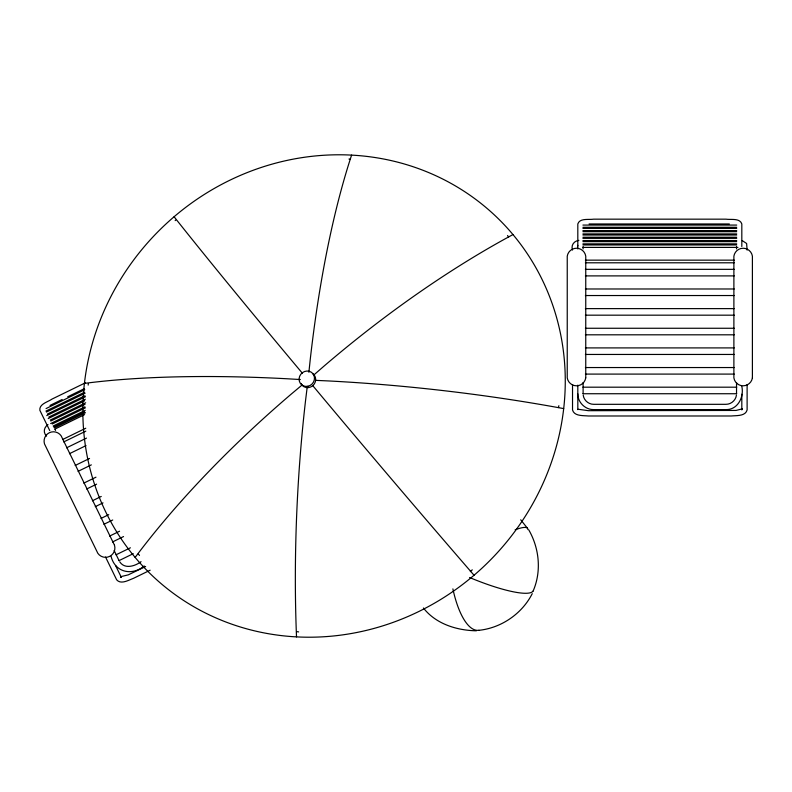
<?xml version="1.0" encoding="UTF-8"?>
<svg xmlns="http://www.w3.org/2000/svg" width="792" height="792" viewBox="0 0 792 792"><rect width="100%" height="100%" fill="white"/><g stroke="black" fill="none" stroke-linecap="round" stroke-linejoin="round"><path stroke-width="1.19" d="M88.179 385.1L88.318 383.744M308.89 372.26L310.325 358.746A415.255 108.445 -87 0 1 351.599 155.113M307.128 387.644L305.504 400.96A415.255 108.445 -87 0 0 296.515 636.887M577.724 245.995L577.813 245.342M736.431 395.119C735.837 400.267 731.046 404.425 725.858 404.316L593.772 404.316C588.595 404.425 583.793 400.267 583.209 395.119M533.066 591.188C541.678 571.497 539.382 548.371 528.779 529.907M532.254 593.644C522.037 613.76 501.306 627.987 478.893 630.323M48.015 424.621C44.006 427.175 42.788 432.501 46.57 436.135M175.161 220.612L175.666 220.156M314.038 374.794L324.473 365.716A415.255 141.53 -39.9 0 1 512.978 234.581A248.589 233.6 -45 0 1 359.479 631.937A248.589 233.6 -45 0 1 99.713 321.483A248.589 233.6 -45 0 1 512.978 234.581M301.98 385.1L291.357 394A415.255 141.53 -39.9 0 0 135.135 557.419M85.358 382.823L52.024 399.079C47.946 401.97 38.966 403.979 39.877 410.335L49.748 430.581M50.005 405.415L62.162 399.485M67.696 396.782L84.279 388.694M46.065 408.563L84.764 389.684M45.926 411.088L84.625 392.208M46.411 412.087L85.11 393.208M47.381 414.067L84.982 395.733M46.758 415.602L85.467 396.723M48.837 417.047L85.328 399.247M48.213 418.582L84.704 400.782M50.292 420.027L85.675 402.772M50.767 421.027L85.051 404.306M50.639 423.552L84.912 406.831M52.222 424.007L85.397 407.821M53.193 425.987L85.259 410.345M53.678 426.987L84.645 411.88M54.331 427.898L85.467 412.711M54.747 429.165L84.596 414.602M62.548 439.55L85.764 428.225M63.706 441.926L85.823 431.145M66.578 447.817L86.476 438.105M69.449 453.697L86.031 445.609M75.181 465.468L89.565 458.449M78.052 471.349L91.328 464.874M83.794 483.12L95.961 477.19M86.665 489.001L96.614 484.15M92.407 500.772L101.247 496.455M95.278 506.652L103.019 502.88M101.01 518.423L108.751 514.652M103.881 524.304L112.731 519.997M109.623 536.075L119.572 531.224M112.494 541.956L123.552 536.57M116.018 554.806L130.403 547.797M118.889 560.696L133.264 553.677M141.055 561.657C135.194 566.151 124.611 569.507 119.75 561.805M144.263 565.973C132.036 576.15 114.979 572.507 111.088 556.34M145.649 566.508L128.284 574.853L120.572 576.724L121.384 577.457L115.573 565.538M150.153 570.2L133.551 578.299C128.67 580.071 120.958 584.882 116.652 579.813L105.544 557.033M578.873 240.362C574.151 240.897 570.715 245.154 572.527 250.074M589.08 223.968L729.333 223.968M582.922 225.076L736.708 225.076M582.922 227.284L736.708 227.284M582.922 228.393L736.708 228.393M582.922 230.601L736.708 230.601M582.922 231.71L736.708 231.71M582.922 233.917L736.708 233.917M582.922 235.026L736.708 235.026M582.922 237.234L736.708 237.234M582.922 238.343L736.708 238.343M582.922 240.55L736.708 240.55M582.922 241.649L736.708 241.649M582.922 243.867L736.708 243.867M582.922 244.966L736.708 244.966M582.922 247.401L737.946 247.401M585.387 260.152L734.253 260.152M585.387 262.796L734.253 262.796M585.387 269.339L734.253 269.339M585.387 275.893L734.253 275.893M585.387 288.981L734.253 288.981M585.387 295.535L734.253 295.535M585.387 308.623L734.253 308.623M585.387 315.176L734.253 315.176M585.387 328.264L734.253 328.264M585.387 334.808L734.253 334.808M585.387 347.906L734.253 347.906M585.387 354.45L734.253 354.45M585.387 367.547L734.253 367.547M585.387 374.091L734.253 374.091M582.922 387.189L736.708 387.189M582.922 393.733L736.708 393.733M348.965 159.043L350.292 159.103M315.662 380.358L328.908 380.962A415.255 91.714 6.5 0 1 563.696 408.603M300.356 379.546L286.912 378.754A415.255 91.714 6.5 0 0 84.427 383.397M476.388 630.788C456.776 630.462 435.838 623.938 423.433 608.009M742.272 240.629L746.628 243.49L747.113 250.104M578.091 409.246L588.416 410.692L736.035 410.444L742.233 408.88L741.817 409.89L741.817 394.218M138.263 553.905L139.501 555.439M302.455 373.309L294.772 364.152A415.255 11.821 49.5 0 1 174.091 216.76M312.592 373.497A7.94 7.455 -45 0 1 312.8 385.674L321.057 395.564A415.255 11.821 49.5 0 0 474.032 575.239M520.71 519.79L527.165 527.888M55.133 429.531L55.569 430.432M114.147 550.539L119.018 560.528M577.823 409.613L577.813 385.159M577.813 393.822C577.675 402.237 585.179 409.741 593.604 409.603L726.036 409.603C737.837 409.87 744.262 396.851 741.817 386.397M747.113 384.585L747.113 409.939C745.46 416.384 736.421 415.444 731.264 415.988L588.377 415.988C583.209 415.444 574.18 416.384 572.527 409.939L572.527 384.585M741.817 246.48L741.817 223.958C739.857 217.85 730.897 219.968 725.967 219.166L593.663 219.166C588.733 219.968 579.784 217.85 577.813 223.958L577.813 248.955M736.53 246.48L736.53 248.896M736.53 382.526L736.53 393.644M583.11 246.48L583.11 248.896M583.11 382.526L583.11 393.644M532.976 591.149A66.023 12.969 23.2 0 1 469.567 577.497M478.883 630.244A66.023 23.265 85.2 0 1 452.885 588.882M515.156 529.798A66.023 10.296 -33.6 0 1 527.868 529.581M470.349 571.616A2.693 1.435 -39.7 0 1 472.349 569.894M296.644 631.709A2.693 1.119 9.9 0 1 298.633 631.927M508.662 236.917A2.693 0.604 45 0 1 507.553 235.501M558.558 407.573A2.693 1.218 89.7 0 1 558.885 405.692M312.8 385.674A7.94 7.455 -45 0 1 300.94 383.447M742.203 408.87L741.728 409.236L742.233 408.88M121.186 576.823L120.572 576.724L121.186 576.823M114.474 545.183L61.142 435.818A9.365 9.365 0 0 0 44.501 443.936L97.832 553.301A9.365 9.365 0 0 0 114.474 545.183M752.4 377.863L752.4 256.182A9.365 9.365 0 0 0 733.887 256.182L733.887 377.863A9.365 9.365 0 0 0 752.4 377.863M585.753 377.863L585.753 256.182A9.365 9.365 0 0 0 567.24 256.182L567.24 377.863A9.365 9.365 0 0 0 585.753 377.863M307.92 386.258A7.94 7.455 -45 0 0 312.82 373.577A7.94 7.455 -45 0 0 299.623 376.349A7.94 7.455 -45 0 0 307.92 386.258"/></g></svg>
